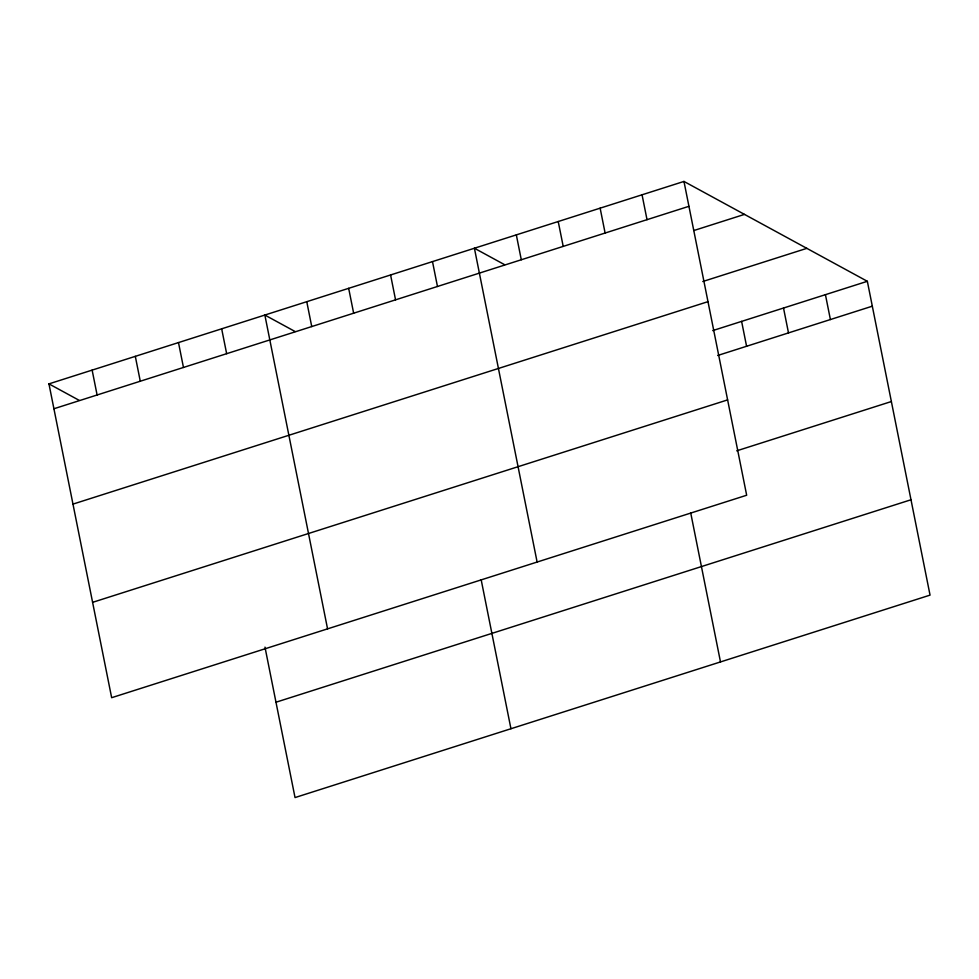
<?xml version="1.0" encoding="UTF-8"?>
<svg xmlns="http://www.w3.org/2000/svg" width="979" height="979" viewBox="0 0 979 979"><rect width="100%" height="100%" fill="white"/><g stroke="black" fill="none" stroke-linecap="round" stroke-linejoin="round"><path stroke-width="1.47" d="M683.966 181.433L746.671 495.239L111.655 697.697L48.95 383.878L683.966 181.433L867.345 281.303L930.05 595.122L295.034 797.567L264.979 647.143M53.918 408.757L688.935 206.312M693.891 230.518L744.481 214.389M702.775 281.524L806.831 248.348M72.972 504.112L707.988 301.654M712.712 330.608L867.345 281.303M717.68 355.487L872.313 306.182M92.601 602.342L727.617 399.897M736.734 450.829L891.367 401.537M275.98 702.224L910.996 499.767M504.662 264.722L474.411 248.238L537.116 562.056M295.107 331.526L264.856 315.054L327.561 628.861M48.95 383.878L79.213 400.362M825.432 294.667L830.4 319.546M783.518 308.03L788.499 332.909M741.617 321.393L746.585 346.272M642.053 194.797L647.021 219.675M690.733 512.996L720.495 661.926M600.139 208.16L605.108 233.039M558.226 221.511L563.206 246.39M516.325 234.874L521.293 259.753M432.498 261.601L437.466 286.48M481.178 579.801L510.94 728.731M390.584 274.964L395.553 299.843M348.671 288.328L353.652 313.207M306.77 301.691L311.738 326.57M221.67 328.822L226.651 353.7M178.496 342.577L183.465 367.468M135.31 356.344L140.278 381.223M92.136 370.111L97.105 394.99"/></g></svg>
